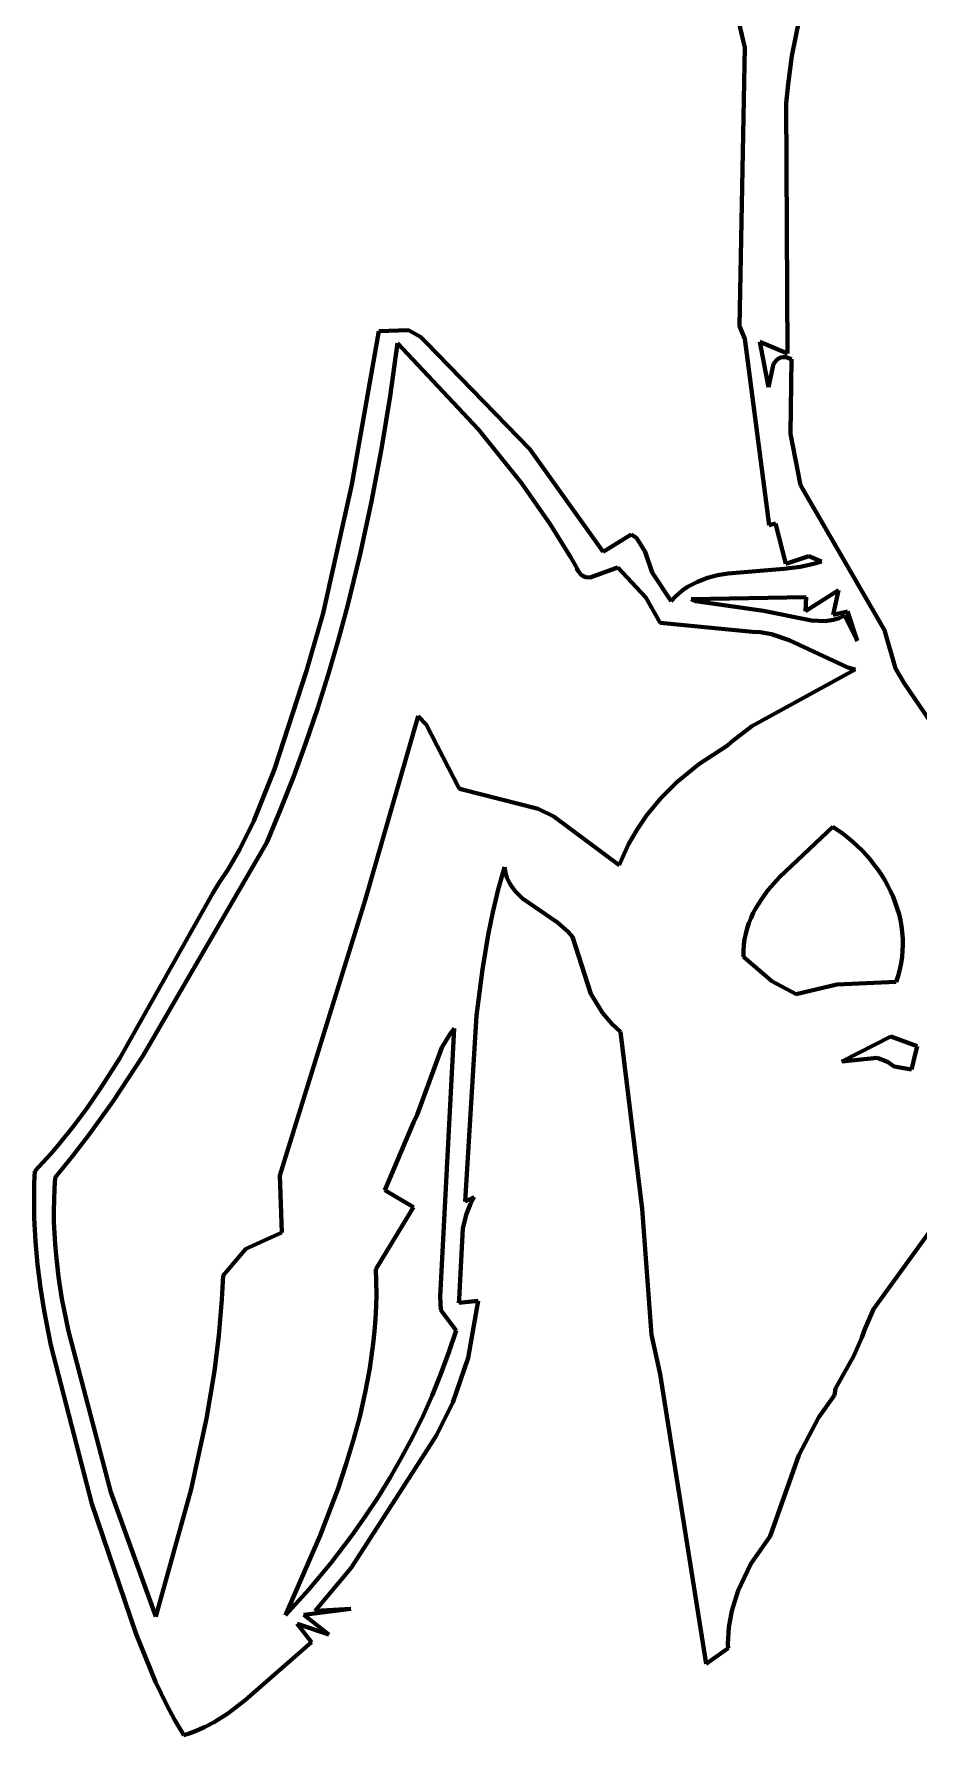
# Model space of a CAD drawing. Header units: millimetres. Extents: x 0 to 12.5, y 0 to 16.2.
# Drawn here: x 2.602 to 3.724, y 4.234 to 6.392 of the extents above; entities that cross this region are included whole.
import ezdxf

# ---------------------------------------------------------------- set-up
doc = ezdxf.new("R2010")
doc.units = ezdxf.units.MM
doc.layers.add('color#010101ff', color=7, linetype='CONTINUOUS', lineweight=100)
doc.layers.add('color#ffffffff', color=7, linetype='CONTINUOUS', lineweight=100)

msp = doc.modelspace()

# ---------------------------------------------------------------- linework, layer by layer
at = {"layer": 'color#010101ff'}
for p, q in [((3.5766, 6.4353), (3.5625, 6.3643)), ((3.503, 6.3749), (3.4932, 6.4159)), ((3.4962, 6.0212), (3.503, 6.3749)), ((3.5625, 6.3643), (3.5576, 6.3283)), ((3.5576, 6.3283), (3.5554, 6.3041)), ((3.5554, 6.3041), (3.5569, 5.9867)), ((3.5028, 6.0052), (3.4962, 6.0212)), ((3.0047, 5.8204), (3.0388, 6.0151)), ((3.0388, 6.0151), (3.0764, 6.0161)), ((3.0627, 5.9999), (3.0533, 5.9327)), ((3.1653, 5.8901), (3.0627, 5.9999)), ((3.0764, 6.0161), (3.0918, 6.0077)), ((3.0918, 6.0077), (3.0983, 6.0009)), ((3.0983, 6.0009), (3.2302, 5.8654)), ((3.5337, 5.7687), (3.5028, 6.0052)), ((3.5569, 5.9867), (3.522, 6.0016)), ((3.522, 6.0016), (3.5329, 5.9438)), ((3.5394, 5.9736), (3.5437, 5.9791)), ((3.5437, 5.9791), (3.5479, 5.9815)), ((3.5479, 5.9815), (3.5513, 5.9821)), ((3.5513, 5.9821), (3.5552, 5.9818)), ((3.5552, 5.9818), (3.5596, 5.9804)), ((3.5596, 5.9804), (3.562, 5.9793)), ((3.562, 5.9793), (3.5606, 5.8849)), ((3.5329, 5.9438), (3.5394, 5.9736)), ((3.0533, 5.9327), (3.0423, 5.8656)), ((3.22, 5.8216), (3.1653, 5.8901)), ((3.5606, 5.8849), (3.5735, 5.8196)), ((3.0423, 5.8656), (3.0297, 5.7988)), ((3.2302, 5.8654), (3.3232, 5.7352)), ((2.9682, 5.6573), (3.0047, 5.8204)), ((3.2559, 5.7703), (3.22, 5.8216)), ((3.5735, 5.8196), (3.6799, 5.6358)), ((3.0297, 5.7988), (3.0154, 5.7323)), ((3.2824, 5.7278), (3.2559, 5.7703)), ((3.5416, 5.7708), (3.5337, 5.7687)), ((3.5547, 5.72), (3.5416, 5.7708)), ((3.3232, 5.7352), (3.3588, 5.7569)), ((3.3588, 5.7569), (3.3657, 5.7528)), ((3.3657, 5.7528), (3.3766, 5.7352)), ((3.0154, 5.7323), (2.9992, 5.6662)), ((3.2888, 5.717), (3.2824, 5.7278)), ((3.3766, 5.7352), (3.3852, 5.7089)), ((3.5839, 5.7297), (3.5547, 5.72)), ((3.5731, 5.7161), (3.5867, 5.7189)), ((3.5999, 5.7227), (3.5839, 5.7297)), ((3.5867, 5.7189), (3.5933, 5.7207)), ((3.5933, 5.7207), (3.5999, 5.7227)), ((3.2898, 5.7142), (3.2888, 5.717)), ((3.2909, 5.7118), (3.2898, 5.7142)), ((3.2922, 5.7097), (3.2909, 5.7118)), ((3.2949, 5.7064), (3.2922, 5.7097)), ((3.298, 5.7042), (3.2949, 5.7064)), ((3.3014, 5.703), (3.298, 5.7042)), ((3.3069, 5.7027), (3.3014, 5.703)), ((3.3379, 5.7141), (3.3069, 5.7027)), ((3.3418, 5.7154), (3.3379, 5.7141)), ((3.3773, 5.6773), (3.3418, 5.7154)), ((3.3852, 5.7089), (3.4093, 5.6727)), ((3.4368, 5.6942), (3.4428, 5.6971)), ((3.4428, 5.6971), (3.449, 5.6997)), ((3.449, 5.6997), (3.4554, 5.7019)), ((3.4554, 5.7019), (3.4684, 5.7054)), ((3.4684, 5.7054), (3.4819, 5.7078)), ((3.4819, 5.7078), (3.5522, 5.7135)), ((3.5522, 5.7135), (3.5731, 5.7161)), ((3.3955, 5.645), (3.3773, 5.6773)), ((3.4093, 5.6727), (3.4144, 5.6781)), ((3.4144, 5.6781), (3.4197, 5.6828)), ((3.4197, 5.6828), (3.4252, 5.6871)), ((3.4252, 5.6871), (3.4309, 5.6909)), ((3.4309, 5.6909), (3.4368, 5.6942)), ((3.5806, 5.6776), (3.4348, 5.6752)), ((3.4348, 5.6752), (3.4408, 5.6725)), ((3.6217, 5.6863), (3.5798, 5.6597)), ((3.5798, 5.6597), (3.5806, 5.6776)), ((3.615, 5.655), (3.6217, 5.6863)), ((2.9471, 5.5842), (2.9682, 5.6573)), ((2.9992, 5.6662), (2.9874, 5.6225)), ((3.4408, 5.6725), (3.5266, 5.6604)), ((3.5266, 5.6604), (3.5872, 5.6479)), ((3.6329, 5.6595), (3.615, 5.655)), ((3.6223, 5.6511), (3.6292, 5.6543)), ((3.6292, 5.6543), (3.6454, 5.6223)), ((3.6454, 5.6223), (3.6329, 5.6595)), ((3.5124, 5.6337), (3.3955, 5.645)), ((3.5223, 5.6331), (3.5124, 5.6337)), ((3.5365, 5.6306), (3.5223, 5.6331)), ((3.5872, 5.6479), (3.6048, 5.6472)), ((3.6048, 5.6472), (3.6153, 5.6489)), ((3.6153, 5.6489), (3.6223, 5.6511)), ((3.6799, 5.6358), (3.6937, 5.5872)), ((2.9874, 5.6225), (2.9746, 5.579)), ((3.5591, 5.6229), (3.5365, 5.6306)), ((3.6336, 5.5885), (3.5591, 5.6229)), ((3.6429, 5.5859), (3.6336, 5.5885)), ((2.9068, 5.4594), (2.9471, 5.5842)), ((2.9746, 5.579), (2.961, 5.5358)), ((3.5117, 5.514), (3.6429, 5.5859)), ((3.6937, 5.5872), (3.7047, 5.5686)), ((3.7047, 5.5686), (3.8319, 5.3811)), ((2.961, 5.5358), (2.9464, 5.493)), ((3.0214, 5.2932), (3.0889, 5.5267)), ((3.0889, 5.5267), (3.0989, 5.5159)), ((3.0989, 5.5159), (3.1405, 5.4351)), ((3.4858, 5.4941), (3.5117, 5.514)), ((2.9464, 5.493), (2.9309, 5.4504)), ((3.4446, 5.4658), (3.4809, 5.4896)), ((3.4809, 5.4896), (3.4858, 5.4941)), ((2.8806, 5.394), (2.9068, 5.4594)), ((3.4168, 5.443), (3.4446, 5.4658)), ((2.9309, 5.4504), (2.9144, 5.4083)), ((3.3965, 5.4228), (3.4168, 5.443)), ((3.1405, 5.4351), (3.1446, 5.4336)), ((3.1446, 5.4336), (3.241, 5.4089)), ((3.3783, 5.4008), (3.3965, 5.4228)), ((2.8626, 5.358), (2.8806, 5.394)), ((2.9144, 5.4083), (2.8969, 5.3666)), ((3.241, 5.4089), (3.2607, 5.3995)), ((3.2607, 5.3995), (3.3437, 5.3376)), ((3.3662, 5.383), (3.3783, 5.4008)), ((3.3555, 5.3643), (3.3662, 5.383)), ((3.6146, 5.3863), (3.5466, 5.3224)), ((3.6276, 5.3772), (3.6146, 5.3863)), ((3.6399, 5.3672), (3.6276, 5.3772)), ((2.8969, 5.3666), (2.7401, 5.0963)), ((2.8473, 5.3319), (2.8626, 5.358)), ((3.3464, 5.3444), (3.3555, 5.3643)), ((3.6514, 5.3562), (3.6399, 5.3672)), ((3.6569, 5.3504), (3.6514, 5.3562)), ((3.662, 5.3444), (3.6569, 5.3504)), ((2.8361, 5.315), (2.8473, 5.3319)), ((3.1982, 5.3352), (3.1903, 5.3067)), ((3.1989, 5.3306), (3.1982, 5.3352)), ((3.1999, 5.3262), (3.1989, 5.3306)), ((3.3437, 5.3376), (3.3464, 5.3444)), ((3.667, 5.3382), (3.662, 5.3444)), ((3.6717, 5.3318), (3.667, 5.3382)), ((3.6761, 5.3252), (3.6717, 5.3318)), ((2.8286, 5.3021), (2.8361, 5.315)), ((3.2012, 5.3221), (3.1999, 5.3262)), ((3.2029, 5.3181), (3.2012, 5.3221)), ((3.2048, 5.3144), (3.2029, 5.3181)), ((3.207, 5.3109), (3.2048, 5.3144)), ((3.2121, 5.3043), (3.207, 5.3109)), ((3.5466, 5.3224), (3.5326, 5.3062)), ((3.6802, 5.3185), (3.6761, 5.3252)), ((3.6841, 5.3116), (3.6802, 5.3185)), ((3.6876, 5.3046), (3.6841, 5.3116)), ((2.7107, 5.093), (2.8286, 5.3021)), ((2.9133, 4.944), (3.0214, 5.2932)), ((3.1903, 5.3067), (3.1834, 5.2779)), ((3.2212, 5.2954), (3.2121, 5.3043)), ((3.2654, 5.2648), (3.2212, 5.2954)), ((3.5242, 5.2949), (3.5168, 5.2831)), ((3.5326, 5.3062), (3.5242, 5.2949)), ((3.6908, 5.2975), (3.6876, 5.3046)), ((3.6936, 5.2902), (3.6908, 5.2975)), ((3.6961, 5.2829), (3.6936, 5.2902)), ((3.1834, 5.2779), (3.1774, 5.2491)), ((3.2788, 5.2533), (3.2654, 5.2648)), ((3.5081, 5.2642), (3.5059, 5.2576)), ((3.5107, 5.2707), (3.5081, 5.2642)), ((3.5136, 5.277), (3.5107, 5.2707)), ((3.5168, 5.2831), (3.5136, 5.277)), ((3.6983, 5.2754), (3.6961, 5.2829)), ((3.7, 5.2678), (3.6983, 5.2754)), ((3.7014, 5.2602), (3.7, 5.2678)), ((3.1774, 5.2491), (3.1701, 5.2055)), ((3.2845, 5.2469), (3.2788, 5.2533)), ((3.3077, 5.1746), (3.2845, 5.2469)), ((3.5026, 5.2437), (3.5017, 5.2365)), ((3.5041, 5.2507), (3.5026, 5.2437)), ((3.5059, 5.2576), (3.5041, 5.2507)), ((3.7024, 5.2525), (3.7014, 5.2602)), ((3.703, 5.2447), (3.7024, 5.2525)), ((3.7031, 5.2369), (3.703, 5.2447)), ((3.5017, 5.2365), (3.5011, 5.2291)), ((3.5011, 5.2291), (3.5011, 5.2214)), ((3.5011, 5.2214), (3.5372, 5.1904)), ((3.7009, 5.2133), (3.7021, 5.2212)), ((3.7021, 5.2212), (3.7029, 5.229)), ((3.7029, 5.229), (3.7031, 5.2369)), ((3.1701, 5.2055), (3.1628, 5.1469)), ((3.6971, 5.1975), (3.6993, 5.2054)), ((3.6993, 5.2054), (3.7009, 5.2133)), ((3.5372, 5.1904), (3.5679, 5.1741)), ((3.5679, 5.1741), (3.6196, 5.1861)), ((3.6196, 5.1861), (3.6945, 5.1896)), ((3.6945, 5.1896), (3.6971, 5.1975)), ((3.3223, 5.1504), (3.3077, 5.1746)), ((3.1628, 5.1469), (3.1482, 4.911)), ((3.3346, 5.1359), (3.3223, 5.1504)), ((3.3453, 5.1261), (3.3346, 5.1359)), ((3.1167, 4.7906), (3.1344, 5.1304)), ((3.1292, 5.1239), (3.1187, 5.1063)), ((3.1344, 5.1304), (3.1292, 5.1239)), ((3.3725, 4.9018), (3.3453, 5.1261)), ((3.6878, 5.1203), (3.6257, 5.0887)), ((3.7212, 5.1081), (3.6878, 5.1203)), ((2.6865, 5.0552), (2.7107, 5.093)), ((2.7401, 5.0963), (2.7019, 5.0384)), ((3.1187, 5.1063), (3.0873, 5.0211)), ((3.6257, 5.0887), (3.6706, 5.0931)), ((3.6706, 5.0931), (3.6839, 5.0883)), ((3.7142, 5.0785), (3.7212, 5.1081)), ((3.6839, 5.0883), (3.6922, 5.0821)), ((3.6922, 5.0821), (3.7142, 5.0785)), ((2.6695, 5.0305), (2.6865, 5.0552)), ((2.6517, 5.0065), (2.6695, 5.0305)), ((2.7019, 5.0384), (2.6717, 4.9961)), ((2.6329, 4.9831), (2.6517, 5.0065)), ((3.0827, 5.0114), (3.0466, 4.9255)), ((3.0873, 5.0211), (3.0827, 5.0114)), ((2.6717, 4.9961), (2.6506, 4.9685)), ((2.6131, 4.9604), (2.6232, 4.9717)), ((2.6232, 4.9717), (2.6329, 4.9831)), ((2.6506, 4.9685), (2.6287, 4.9415)), ((2.6021, 4.9345), (2.6028, 4.9494)), ((2.6028, 4.9494), (2.6131, 4.9604)), ((2.6287, 4.9415), (2.6277, 4.9274)), ((2.9157, 4.8716), (2.9133, 4.944)), ((2.6018, 4.9196), (2.6021, 4.9345)), ((2.6018, 4.9048), (2.6018, 4.9196)), ((2.6277, 4.9274), (2.6271, 4.9132)), ((3.0466, 4.9255), (3.083, 4.9038)), ((2.6021, 4.8899), (2.6018, 4.9048)), ((2.6271, 4.9132), (2.6269, 4.8992)), ((2.6269, 4.8992), (2.627, 4.8851)), ((3.083, 4.9038), (3.0351, 4.8254)), ((3.1482, 4.911), (3.1596, 4.9164)), ((3.1551, 4.9082), (3.1498, 4.8954)), ((3.1596, 4.9164), (3.1551, 4.9082)), ((3.3844, 4.7418), (3.3725, 4.9018)), ((2.6036, 4.8604), (2.6021, 4.8899)), ((2.627, 4.8851), (2.6276, 4.8711)), ((3.1454, 4.8774), (3.1405, 4.787)), ((3.1498, 4.8954), (3.1454, 4.8774)), ((2.6063, 4.831), (2.6036, 4.8604)), ((2.6276, 4.8711), (2.6284, 4.8571)), ((2.6284, 4.8571), (2.6296, 4.8432)), ((2.8703, 4.8512), (2.9157, 4.8716)), ((3.7369, 4.8727), (3.6659, 4.7745)), ((2.6296, 4.8432), (2.6329, 4.8154)), ((2.8415, 4.8174), (2.8703, 4.8512)), ((2.61, 4.8016), (2.6063, 4.831)), ((2.6329, 4.8154), (2.6372, 4.7877)), ((2.84, 4.7869), (2.8415, 4.8174)), ((3.0351, 4.8254), (3.0356, 4.8096)), ((2.6147, 4.7724), (2.61, 4.8016)), ((3.0357, 4.7937), (3.0353, 4.778)), ((3.0356, 4.8096), (3.0357, 4.7937)), ((3.1174, 4.7733), (3.1167, 4.7906)), ((2.6231, 4.7288), (2.6147, 4.7724)), ((2.6372, 4.7877), (2.6453, 4.7464)), ((2.8362, 4.7412), (2.84, 4.7869)), ((3.0353, 4.778), (3.0346, 4.7622)), ((3.1368, 4.7476), (3.1174, 4.7733)), ((3.1405, 4.787), (3.1401, 4.7824)), ((3.1401, 4.7824), (3.165, 4.7849)), ((3.165, 4.7849), (3.1521, 4.7129)), ((3.6659, 4.7745), (3.6549, 4.7493)), ((2.6453, 4.7464), (2.699, 4.5424)), ((3.0333, 4.7465), (3.0317, 4.7308)), ((3.0346, 4.7622), (3.0333, 4.7465)), ((3.1276, 4.7198), (3.1368, 4.7476)), ((3.6549, 4.7493), (3.6513, 4.7387)), ((2.675, 4.5277), (2.6231, 4.7288)), ((2.8306, 4.6959), (2.8362, 4.7412)), ((3.0317, 4.7308), (3.0297, 4.7152)), ((3.3957, 4.6919), (3.3844, 4.7418)), ((3.6513, 4.7387), (3.6411, 4.7155)), ((3.0297, 4.7152), (3.0274, 4.6997)), ((3.1175, 4.6923), (3.1276, 4.7198)), ((3.1521, 4.7129), (3.1328, 4.6563)), ((3.6411, 4.7155), (3.6179, 4.6739)), ((2.8206, 4.6358), (2.8306, 4.6959)), ((3.0247, 4.6842), (3.0216, 4.6687)), ((3.0274, 4.6997), (3.0247, 4.6842)), ((3.1065, 4.6652), (3.1175, 4.6923)), ((3.454, 4.3245), (3.3957, 4.6919)), ((3.0216, 4.6687), (3.0146, 4.6379)), ((3.0945, 4.6385), (3.1065, 4.6652)), ((3.6164, 4.6654), (3.5968, 4.6374)), ((3.6179, 4.6739), (3.6164, 4.6654)), ((3.0816, 4.6122), (3.0945, 4.6385)), ((3.1328, 4.6563), (3.1118, 4.6147)), ((2.801, 4.5464), (2.8206, 4.6358)), ((3.0146, 4.6379), (3.0064, 4.6074)), ((3.5968, 4.6374), (3.5714, 4.5894)), ((3.0064, 4.6074), (2.9972, 4.5771)), ((3.1049, 4.6033), (3.004, 4.4465)), ((3.0678, 4.5863), (3.0816, 4.6122)), ((3.1118, 4.6147), (3.1049, 4.6033)), ((2.9972, 4.5771), (2.9871, 4.547)), ((3.0532, 4.5609), (3.0678, 4.5863)), ((3.5714, 4.5894), (3.5349, 4.4866)), ((3.0379, 4.5359), (3.0532, 4.5609)), ((2.699, 4.5424), (2.7561, 4.3846)), ((2.7561, 4.3846), (2.801, 4.5464)), ((2.9871, 4.547), (2.9645, 4.4876)), ((3.0217, 4.5114), (3.0379, 4.5359)), ((2.7313, 4.3624), (2.675, 4.5277)), ((3.0048, 4.4874), (3.0217, 4.5114)), ((2.9645, 4.4876), (2.9205, 4.3863)), ((2.9782, 4.4525), (3.0048, 4.4874)), ((3.5349, 4.4866), (3.5105, 4.4517)), ((2.95, 4.4188), (2.9782, 4.4525)), ((3.004, 4.4465), (2.9582, 4.392)), ((3.5105, 4.4517), (3.4942, 4.4176)), ((2.9205, 4.3863), (2.95, 4.4188)), ((3.4942, 4.4176), (3.4863, 4.392)), ((3.0032, 4.3946), (2.9439, 4.3868)), ((2.9439, 4.3868), (2.9753, 4.3617)), ((2.9582, 4.392), (3.0032, 4.3946)), ((3.4863, 4.392), (3.4826, 4.371)), ((2.7557, 4.3017), (2.7313, 4.3624)), ((2.9753, 4.3617), (2.9352, 4.3755)), ((2.9352, 4.3755), (2.9534, 4.3523)), ((3.4826, 4.371), (3.4815, 4.3499)), ((2.9534, 4.3523), (2.8696, 4.2786)), ((3.4816, 4.3446), (3.454, 4.3245)), ((3.4815, 4.3499), (3.4816, 4.3446)), ((2.7699, 4.2723), (2.7557, 4.3017)), ((2.7803, 4.2532), (2.7699, 4.2723)), ((2.8696, 4.2786), (2.8476, 4.2618)), ((2.7916, 4.2344), (2.7803, 4.2532)), ((2.8302, 4.2507), (2.8179, 4.2443)), ((2.8476, 4.2618), (2.8302, 4.2507)), ((2.7984, 4.2365), (2.7916, 4.2344)), ((2.8051, 4.2388), (2.7984, 4.2365)), ((2.8179, 4.2443), (2.8051, 4.2388))]:
    msp.add_line(p, q, dxfattribs=at)
at = {"layer": 'color#ffffffff'}
for p, q in [((3.5625, 6.3643), (3.5766, 6.4353)), ((3.4932, 6.4159), (3.503, 6.3749)), ((3.503, 6.3749), (3.4962, 6.0212)), ((3.5576, 6.3283), (3.5625, 6.3643)), ((3.5554, 6.3041), (3.5576, 6.3283)), ((3.5569, 5.9867), (3.5554, 6.3041)), ((3.4962, 6.0212), (3.5028, 6.0052)), ((3.0388, 6.0151), (3.0047, 5.8204)), ((3.0764, 6.0161), (3.0388, 6.0151)), ((3.0533, 5.9327), (3.0627, 5.9999)), ((3.0627, 5.9999), (3.1653, 5.8901)), ((3.0918, 6.0077), (3.0764, 6.0161)), ((3.0983, 6.0009), (3.0918, 6.0077)), ((3.2302, 5.8654), (3.0983, 6.0009)), ((3.5028, 6.0052), (3.5337, 5.7687)), ((3.5329, 5.9438), (3.522, 6.0016)), ((3.522, 6.0016), (3.5569, 5.9867)), ((3.5437, 5.9791), (3.5394, 5.9736)), ((3.5479, 5.9815), (3.5437, 5.9791)), ((3.5513, 5.9821), (3.5479, 5.9815)), ((3.5552, 5.9818), (3.5513, 5.9821)), ((3.5596, 5.9804), (3.5552, 5.9818)), ((3.562, 5.9793), (3.5596, 5.9804)), ((3.5606, 5.8849), (3.562, 5.9793)), ((3.5394, 5.9736), (3.5329, 5.9438)), ((3.0423, 5.8656), (3.0533, 5.9327)), ((3.1653, 5.8901), (3.22, 5.8216)), ((3.5735, 5.8196), (3.5606, 5.8849)), ((3.0297, 5.7988), (3.0423, 5.8656)), ((3.3232, 5.7352), (3.2302, 5.8654)), ((3.0047, 5.8204), (2.9682, 5.6573)), ((3.22, 5.8216), (3.2559, 5.7703)), ((3.6799, 5.6358), (3.5735, 5.8196)), ((3.0154, 5.7323), (3.0297, 5.7988)), ((3.2559, 5.7703), (3.2824, 5.7278)), ((3.5337, 5.7687), (3.5416, 5.7708)), ((3.5416, 5.7708), (3.5547, 5.72)), ((3.3588, 5.7569), (3.3232, 5.7352)), ((3.3657, 5.7528), (3.3588, 5.7569)), ((3.3766, 5.7352), (3.3657, 5.7528)), ((2.9992, 5.6662), (3.0154, 5.7323)), ((3.2824, 5.7278), (3.2888, 5.717)), ((3.3852, 5.7089), (3.3766, 5.7352)), ((3.5547, 5.72), (3.5839, 5.7297)), ((3.5867, 5.7189), (3.5731, 5.7161)), ((3.5839, 5.7297), (3.5999, 5.7227)), ((3.5933, 5.7207), (3.5867, 5.7189)), ((3.5999, 5.7227), (3.5933, 5.7207)), ((3.2888, 5.717), (3.2898, 5.7142)), ((3.2898, 5.7142), (3.2909, 5.7118)), ((3.2909, 5.7118), (3.2922, 5.7097)), ((3.2922, 5.7097), (3.2949, 5.7064)), ((3.2949, 5.7064), (3.298, 5.7042)), ((3.298, 5.7042), (3.3014, 5.703)), ((3.3014, 5.703), (3.3069, 5.7027)), ((3.3069, 5.7027), (3.3379, 5.7141)), ((3.3379, 5.7141), (3.3418, 5.7154)), ((3.3418, 5.7154), (3.3773, 5.6773)), ((3.4093, 5.6727), (3.3852, 5.7089)), ((3.4428, 5.6971), (3.4368, 5.6942)), ((3.449, 5.6997), (3.4428, 5.6971)), ((3.4554, 5.7019), (3.449, 5.6997)), ((3.4684, 5.7054), (3.4554, 5.7019)), ((3.4819, 5.7078), (3.4684, 5.7054)), ((3.5522, 5.7135), (3.4819, 5.7078)), ((3.5731, 5.7161), (3.5522, 5.7135)), ((3.3773, 5.6773), (3.3955, 5.645)), ((3.4144, 5.6781), (3.4093, 5.6727)), ((3.4197, 5.6828), (3.4144, 5.6781)), ((3.4252, 5.6871), (3.4197, 5.6828)), ((3.4309, 5.6909), (3.4252, 5.6871)), ((3.4368, 5.6942), (3.4309, 5.6909)), ((3.4348, 5.6752), (3.5806, 5.6776)), ((3.4408, 5.6725), (3.4348, 5.6752)), ((3.5798, 5.6597), (3.6217, 5.6863)), ((3.5806, 5.6776), (3.5798, 5.6597)), ((3.6217, 5.6863), (3.615, 5.655)), ((2.9682, 5.6573), (2.9471, 5.5842)), ((2.9874, 5.6225), (2.9992, 5.6662)), ((3.5266, 5.6604), (3.4408, 5.6725)), ((3.5872, 5.6479), (3.5266, 5.6604)), ((3.615, 5.655), (3.6329, 5.6595)), ((3.6292, 5.6543), (3.6223, 5.6511)), ((3.6454, 5.6223), (3.6292, 5.6543)), ((3.6329, 5.6595), (3.6454, 5.6223)), ((3.3955, 5.645), (3.5124, 5.6337)), ((3.5124, 5.6337), (3.5223, 5.6331)), ((3.5223, 5.6331), (3.5365, 5.6306)), ((3.6048, 5.6472), (3.5872, 5.6479)), ((3.6153, 5.6489), (3.6048, 5.6472)), ((3.6223, 5.6511), (3.6153, 5.6489)), ((3.6937, 5.5872), (3.6799, 5.6358)), ((2.9746, 5.579), (2.9874, 5.6225)), ((3.5365, 5.6306), (3.5591, 5.6229)), ((3.5591, 5.6229), (3.6336, 5.5885)), ((3.6336, 5.5885), (3.6429, 5.5859)), ((2.9471, 5.5842), (2.9068, 5.4594)), ((2.961, 5.5358), (2.9746, 5.579)), ((3.6429, 5.5859), (3.5117, 5.514)), ((3.7047, 5.5686), (3.6937, 5.5872)), ((3.8319, 5.3811), (3.7047, 5.5686)), ((2.9464, 5.493), (2.961, 5.5358)), ((3.0889, 5.5267), (3.0214, 5.2932)), ((3.0989, 5.5159), (3.0889, 5.5267)), ((3.1405, 5.4351), (3.0989, 5.5159)), ((3.5117, 5.514), (3.4858, 5.4941)), ((2.9309, 5.4504), (2.9464, 5.493)), ((3.4809, 5.4896), (3.4446, 5.4658)), ((3.4858, 5.4941), (3.4809, 5.4896)), ((2.9068, 5.4594), (2.8806, 5.394)), ((3.4446, 5.4658), (3.4168, 5.443)), ((2.9144, 5.4083), (2.9309, 5.4504)), ((3.4168, 5.443), (3.3965, 5.4228)), ((3.1446, 5.4336), (3.1405, 5.4351)), ((3.241, 5.4089), (3.1446, 5.4336)), ((3.3965, 5.4228), (3.3783, 5.4008)), ((2.8806, 5.394), (2.8626, 5.358)), ((2.8969, 5.3666), (2.9144, 5.4083)), ((3.2607, 5.3995), (3.241, 5.4089)), ((3.3437, 5.3376), (3.2607, 5.3995)), ((3.3783, 5.4008), (3.3662, 5.383)), ((3.3662, 5.383), (3.3555, 5.3643)), ((3.5466, 5.3224), (3.6146, 5.3863)), ((3.6146, 5.3863), (3.6276, 5.3772)), ((3.6276, 5.3772), (3.6399, 5.3672)), ((2.7401, 5.0963), (2.8969, 5.3666)), ((2.8626, 5.358), (2.8473, 5.3319)), ((3.3555, 5.3643), (3.3464, 5.3444)), ((3.6399, 5.3672), (3.6514, 5.3562)), ((3.6514, 5.3562), (3.6569, 5.3504)), ((3.6569, 5.3504), (3.662, 5.3444)), ((2.8473, 5.3319), (2.8361, 5.315)), ((3.1903, 5.3067), (3.1982, 5.3352)), ((3.1982, 5.3352), (3.1989, 5.3306)), ((3.1989, 5.3306), (3.1999, 5.3262)), ((3.3464, 5.3444), (3.3437, 5.3376)), ((3.662, 5.3444), (3.667, 5.3382)), ((3.667, 5.3382), (3.6717, 5.3318)), ((3.6717, 5.3318), (3.6761, 5.3252)), ((2.8361, 5.315), (2.8286, 5.3021)), ((3.1999, 5.3262), (3.2012, 5.3221)), ((3.2012, 5.3221), (3.2029, 5.3181)), ((3.2029, 5.3181), (3.2048, 5.3144)), ((3.2048, 5.3144), (3.207, 5.3109)), ((3.207, 5.3109), (3.2121, 5.3043)), ((3.5326, 5.3062), (3.5466, 5.3224)), ((3.6761, 5.3252), (3.6802, 5.3185)), ((3.6802, 5.3185), (3.6841, 5.3116)), ((3.6841, 5.3116), (3.6876, 5.3046)), ((2.8286, 5.3021), (2.7107, 5.093)), ((3.0214, 5.2932), (2.9133, 4.944)), ((3.1834, 5.2779), (3.1903, 5.3067)), ((3.2121, 5.3043), (3.2212, 5.2954)), ((3.2212, 5.2954), (3.2654, 5.2648)), ((3.5168, 5.2831), (3.5242, 5.2949)), ((3.5242, 5.2949), (3.5326, 5.3062)), ((3.6876, 5.3046), (3.6908, 5.2975)), ((3.6908, 5.2975), (3.6936, 5.2902)), ((3.6936, 5.2902), (3.6961, 5.2829)), ((3.1774, 5.2491), (3.1834, 5.2779)), ((3.2654, 5.2648), (3.2788, 5.2533)), ((3.5059, 5.2576), (3.5081, 5.2642)), ((3.5081, 5.2642), (3.5107, 5.2707)), ((3.5107, 5.2707), (3.5136, 5.277)), ((3.5136, 5.277), (3.5168, 5.2831)), ((3.6961, 5.2829), (3.6983, 5.2754)), ((3.6983, 5.2754), (3.7, 5.2678)), ((3.7, 5.2678), (3.7014, 5.2602)), ((3.1701, 5.2055), (3.1774, 5.2491)), ((3.2788, 5.2533), (3.2845, 5.2469)), ((3.2845, 5.2469), (3.3077, 5.1746)), ((3.5017, 5.2365), (3.5026, 5.2437)), ((3.5026, 5.2437), (3.5041, 5.2507)), ((3.5041, 5.2507), (3.5059, 5.2576)), ((3.7014, 5.2602), (3.7024, 5.2525)), ((3.7024, 5.2525), (3.703, 5.2447)), ((3.703, 5.2447), (3.7031, 5.2369)), ((3.5011, 5.2291), (3.5017, 5.2365)), ((3.5011, 5.2214), (3.5011, 5.2291)), ((3.5372, 5.1904), (3.5011, 5.2214)), ((3.7021, 5.2212), (3.7009, 5.2133)), ((3.7029, 5.229), (3.7021, 5.2212)), ((3.7031, 5.2369), (3.7029, 5.229)), ((3.1628, 5.1469), (3.1701, 5.2055)), ((3.6993, 5.2054), (3.6971, 5.1975)), ((3.7009, 5.2133), (3.6993, 5.2054)), ((3.5679, 5.1741), (3.5372, 5.1904)), ((3.6196, 5.1861), (3.5679, 5.1741)), ((3.6945, 5.1896), (3.6196, 5.1861)), ((3.6971, 5.1975), (3.6945, 5.1896)), ((3.3077, 5.1746), (3.3223, 5.1504)), ((3.1482, 4.911), (3.1628, 5.1469)), ((3.3223, 5.1504), (3.3346, 5.1359)), ((3.3346, 5.1359), (3.3453, 5.1261)), ((3.1344, 5.1304), (3.1167, 4.7906)), ((3.1187, 5.1063), (3.1292, 5.1239)), ((3.1292, 5.1239), (3.1344, 5.1304)), ((3.3453, 5.1261), (3.3725, 4.9018)), ((3.6257, 5.0887), (3.6878, 5.1203)), ((3.6878, 5.1203), (3.7212, 5.1081)), ((2.7107, 5.093), (2.6865, 5.0552)), ((2.7019, 5.0384), (2.7401, 5.0963)), ((3.0873, 5.0211), (3.1187, 5.1063)), ((3.6706, 5.0931), (3.6257, 5.0887)), ((3.6839, 5.0883), (3.6706, 5.0931)), ((3.7212, 5.1081), (3.7142, 5.0785)), ((3.6922, 5.0821), (3.6839, 5.0883)), ((3.7142, 5.0785), (3.6922, 5.0821)), ((2.6865, 5.0552), (2.6695, 5.0305)), ((2.6695, 5.0305), (2.6517, 5.0065)), ((2.6717, 4.9961), (2.7019, 5.0384)), ((2.6517, 5.0065), (2.6329, 4.9831)), ((3.0466, 4.9255), (3.0827, 5.0114)), ((3.0827, 5.0114), (3.0873, 5.0211)), ((2.6506, 4.9685), (2.6717, 4.9961)), ((2.6232, 4.9717), (2.6131, 4.9604)), ((2.6329, 4.9831), (2.6232, 4.9717)), ((2.6287, 4.9415), (2.6506, 4.9685)), ((2.6028, 4.9494), (2.6021, 4.9345)), ((2.6131, 4.9604), (2.6028, 4.9494)), ((2.6277, 4.9274), (2.6287, 4.9415)), ((2.9133, 4.944), (2.9157, 4.8716)), ((2.6021, 4.9345), (2.6018, 4.9196)), ((2.6018, 4.9196), (2.6018, 4.9048)), ((2.6271, 4.9132), (2.6277, 4.9274)), ((3.083, 4.9038), (3.0466, 4.9255)), ((2.6018, 4.9048), (2.6021, 4.8899)), ((2.6269, 4.8992), (2.6271, 4.9132)), ((2.627, 4.8851), (2.6269, 4.8992)), ((3.0351, 4.8254), (3.083, 4.9038)), ((3.1596, 4.9164), (3.1482, 4.911)), ((3.1498, 4.8954), (3.1551, 4.9082)), ((3.1551, 4.9082), (3.1596, 4.9164)), ((3.3725, 4.9018), (3.3844, 4.7418)), ((2.6021, 4.8899), (2.6036, 4.8604)), ((2.6276, 4.8711), (2.627, 4.8851)), ((3.1405, 4.787), (3.1454, 4.8774)), ((3.1454, 4.8774), (3.1498, 4.8954)), ((2.6036, 4.8604), (2.6063, 4.831)), ((2.6284, 4.8571), (2.6276, 4.8711)), ((2.6296, 4.8432), (2.6284, 4.8571)), ((2.9157, 4.8716), (2.8703, 4.8512)), ((3.6659, 4.7745), (3.7369, 4.8727)), ((2.6329, 4.8154), (2.6296, 4.8432)), ((2.8703, 4.8512), (2.8415, 4.8174)), ((2.6063, 4.831), (2.61, 4.8016)), ((2.6372, 4.7877), (2.6329, 4.8154)), ((2.8415, 4.8174), (2.84, 4.7869)), ((3.0356, 4.8096), (3.0351, 4.8254)), ((2.61, 4.8016), (2.6147, 4.7724)), ((3.0353, 4.778), (3.0357, 4.7937)), ((3.0357, 4.7937), (3.0356, 4.8096)), ((3.1167, 4.7906), (3.1174, 4.7733)), ((2.6147, 4.7724), (2.6231, 4.7288)), ((2.6453, 4.7464), (2.6372, 4.7877)), ((2.84, 4.7869), (2.8362, 4.7412)), ((3.0346, 4.7622), (3.0353, 4.778)), ((3.1174, 4.7733), (3.1368, 4.7476)), ((3.1401, 4.7824), (3.1405, 4.787)), ((3.165, 4.7849), (3.1401, 4.7824)), ((3.1521, 4.7129), (3.165, 4.7849)), ((3.6549, 4.7493), (3.6659, 4.7745)), ((2.699, 4.5424), (2.6453, 4.7464)), ((3.0317, 4.7308), (3.0333, 4.7465)), ((3.0333, 4.7465), (3.0346, 4.7622)), ((3.1368, 4.7476), (3.1276, 4.7198)), ((3.6513, 4.7387), (3.6549, 4.7493)), ((2.6231, 4.7288), (2.675, 4.5277)), ((2.8362, 4.7412), (2.8306, 4.6959)), ((3.0297, 4.7152), (3.0317, 4.7308)), ((3.3844, 4.7418), (3.3957, 4.6919)), ((3.6411, 4.7155), (3.6513, 4.7387)), ((3.0274, 4.6997), (3.0297, 4.7152)), ((3.1276, 4.7198), (3.1175, 4.6923)), ((3.1328, 4.6563), (3.1521, 4.7129)), ((3.6179, 4.6739), (3.6411, 4.7155)), ((2.8306, 4.6959), (2.8206, 4.6358)), ((3.0216, 4.6687), (3.0247, 4.6842)), ((3.0247, 4.6842), (3.0274, 4.6997)), ((3.1175, 4.6923), (3.1065, 4.6652)), ((3.3957, 4.6919), (3.454, 4.3245)), ((3.0146, 4.6379), (3.0216, 4.6687)), ((3.1065, 4.6652), (3.0945, 4.6385)), ((3.5968, 4.6374), (3.6164, 4.6654)), ((3.6164, 4.6654), (3.6179, 4.6739)), ((3.0945, 4.6385), (3.0816, 4.6122)), ((3.1118, 4.6147), (3.1328, 4.6563)), ((2.8206, 4.6358), (2.801, 4.5464)), ((3.0064, 4.6074), (3.0146, 4.6379)), ((3.5714, 4.5894), (3.5968, 4.6374)), ((2.9972, 4.5771), (3.0064, 4.6074)), ((3.004, 4.4465), (3.1049, 4.6033)), ((3.0816, 4.6122), (3.0678, 4.5863)), ((3.1049, 4.6033), (3.1118, 4.6147)), ((2.9871, 4.547), (2.9972, 4.5771)), ((3.0678, 4.5863), (3.0532, 4.5609)), ((3.5349, 4.4866), (3.5714, 4.5894)), ((3.0532, 4.5609), (3.0379, 4.5359)), ((2.7561, 4.3846), (2.699, 4.5424)), ((2.801, 4.5464), (2.7561, 4.3846)), ((2.9645, 4.4876), (2.9871, 4.547)), ((3.0379, 4.5359), (3.0217, 4.5114)), ((2.675, 4.5277), (2.7313, 4.3624)), ((3.0217, 4.5114), (3.0048, 4.4874)), ((2.9205, 4.3863), (2.9645, 4.4876)), ((3.0048, 4.4874), (2.9782, 4.4525)), ((3.5105, 4.4517), (3.5349, 4.4866)), ((2.9782, 4.4525), (2.95, 4.4188)), ((2.9582, 4.392), (3.004, 4.4465)), ((3.4942, 4.4176), (3.5105, 4.4517)), ((2.95, 4.4188), (2.9205, 4.3863)), ((3.4863, 4.392), (3.4942, 4.4176)), ((2.9439, 4.3868), (3.0032, 4.3946)), ((2.9753, 4.3617), (2.9439, 4.3868)), ((3.0032, 4.3946), (2.9582, 4.392)), ((3.4826, 4.371), (3.4863, 4.392)), ((2.7313, 4.3624), (2.7557, 4.3017)), ((2.9534, 4.3523), (2.9352, 4.3755)), ((2.9352, 4.3755), (2.9753, 4.3617)), ((3.4815, 4.3499), (3.4826, 4.371)), ((2.8696, 4.2786), (2.9534, 4.3523)), ((3.454, 4.3245), (3.4816, 4.3446)), ((3.4816, 4.3446), (3.4815, 4.3499)), ((2.7557, 4.3017), (2.7699, 4.2723)), ((2.7699, 4.2723), (2.7803, 4.2532)), ((2.8476, 4.2618), (2.8696, 4.2786)), ((2.7803, 4.2532), (2.7916, 4.2344)), ((2.8179, 4.2443), (2.8302, 4.2507)), ((2.8302, 4.2507), (2.8476, 4.2618)), ((2.7916, 4.2344), (2.7984, 4.2365)), ((2.7984, 4.2365), (2.8051, 4.2388)), ((2.8051, 4.2388), (2.8179, 4.2443))]:
    msp.add_line(p, q, dxfattribs=at)

doc.saveas('drawing.dxf')
